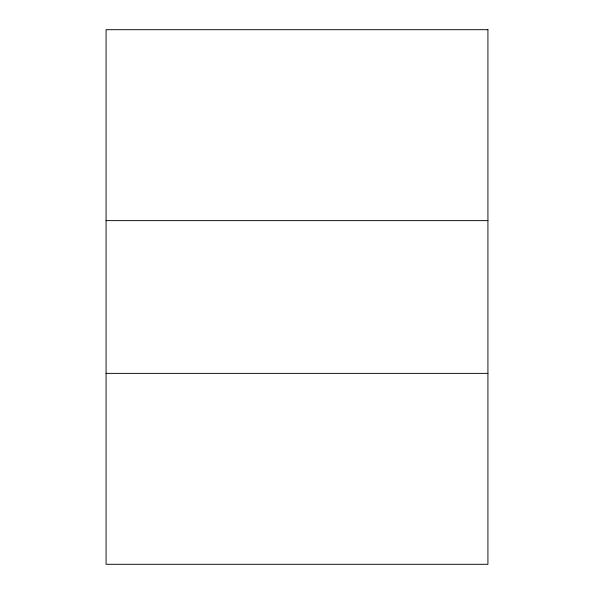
<?xml version="1.0" encoding="UTF-8"?>
<svg xmlns="http://www.w3.org/2000/svg" width="594" height="594" viewBox="0 0 594 594"><rect width="100%" height="100%" fill="white"/><g stroke="black" fill="none" stroke-linecap="round" stroke-linejoin="round"><path stroke-width="0.89" d="M106.074 220.626L487.926 220.626M106.074 373.374L487.926 373.374M487.926 29.7L106.074 29.7L106.074 564.3L487.926 564.3L487.926 29.7"/></g></svg>
